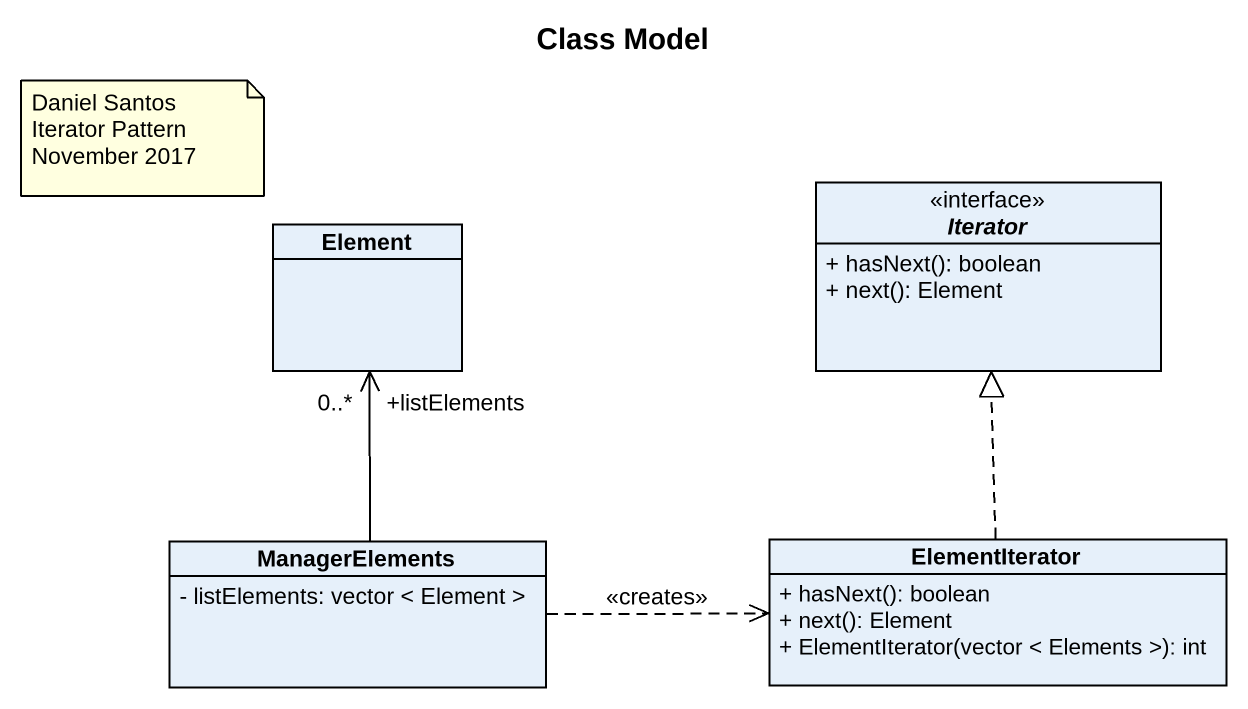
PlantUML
@startuml
title Class Model
hide circle
hide empty members
skinparam classAttributeIconSize 0
class Element
interface Iterator {
  + hasNext(): boolean
  + next(): Element
}
class ManagerElements {
  - listElements: vector < Element >
}
class ElementIterator {
  + hasNext(): boolean
  + next(): Element
  + ElementIterator(vector < Elements >): int
}
ManagerElements -up-> "+listElements\n0..*" Element
ManagerElements .right.> ElementIterator : <<creates>>
ElementIterator .up.|> Iterator
note as N1
  Daniel Santos
  Iterator Pattern
  November 2017
end note
@enduml
